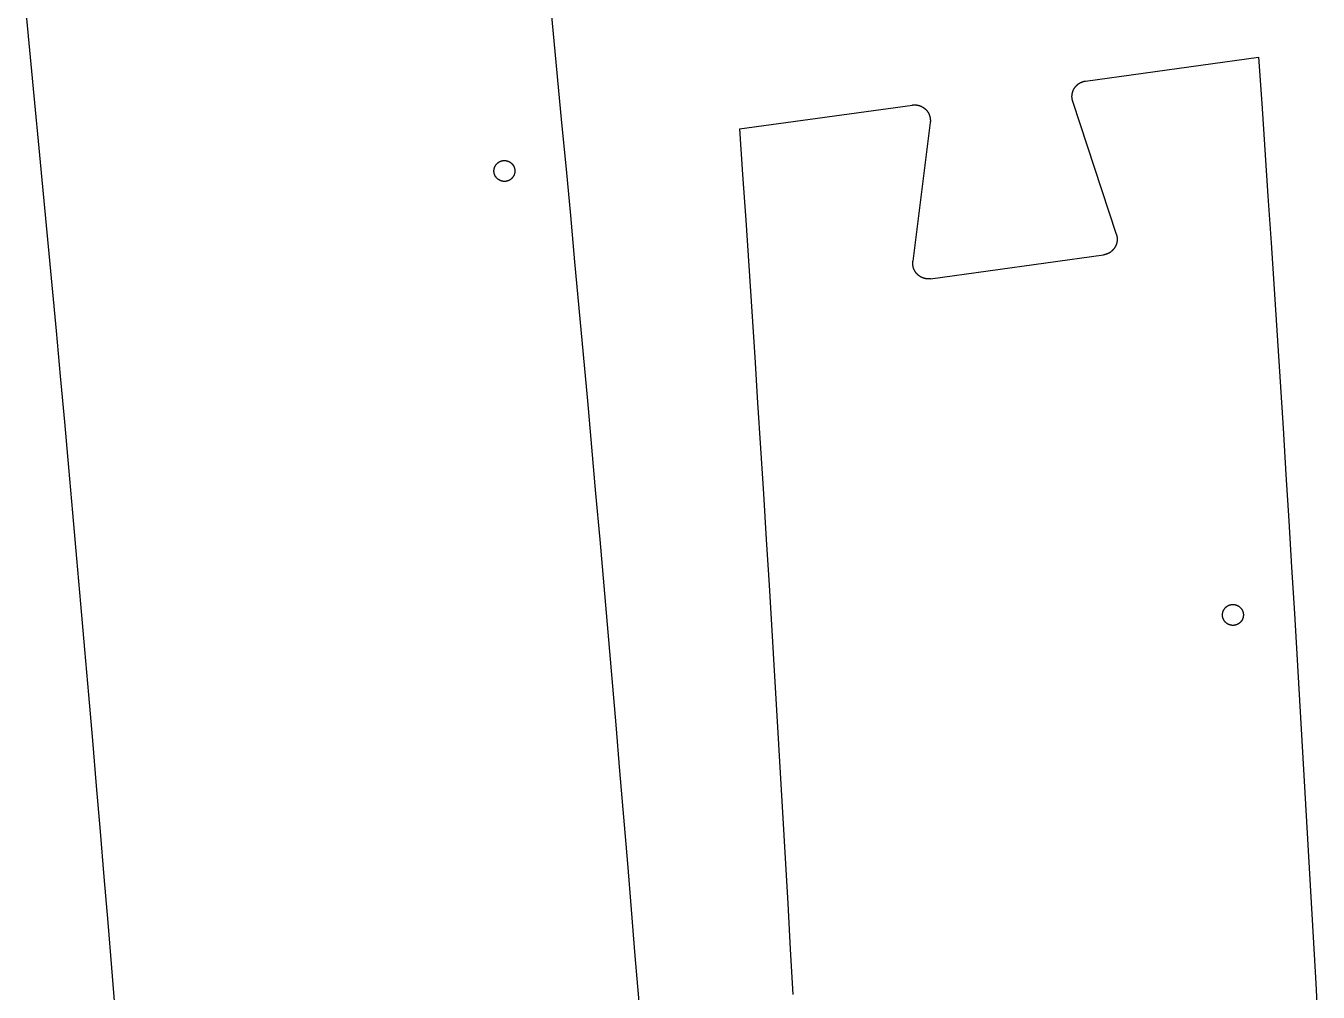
# Model space of a CAD drawing. Extents: x 20 to 1200, y -2407 to -64.
# Drawn here: x 670.3 to 1164.8, y -889.7 to -519.9 of the extents above; entities that cross this region are included whole.
import ezdxf

# ---------------------------------------------------------------- set-up
doc = ezdxf.new("R2010")
doc.units = 0
doc.layers.add('DEFAULT', color=18, linetype='CONTINUOUS')

msp = doc.modelspace()

# ---------------------------------------------------------------- linework, layer by layer
at = {"layer": 'DEFAULT', "color": 18}
for p, q in [((1075.7444, -541), (1141.9385, -531.83)), ((1087.5465, -599.69), (1070.8663, -548.81)), ((943.356, -559.34), (1009.5503, -550.17)), ((1016.3275, -556.85), (1009.6972, -609.98)), ((1016.4744, -616.67), (1082.6684, -607.5))]:
    msp.add_line(p, q, dxfattribs=at)
for points in [[(870.226, -503.795, 0), (871.936, -521.538, 0), (873.633, -539.277, 0), (875.316, -557.014, 0), (876.986, -574.747, 0), (878.643, -592.478, 0), (880.287, -610.205, 0), (881.917, -627.929, 0), (883.535, -645.649, 0), (885.139, -663.367, 0), (886.729, -681.081, 0), (888.307, -698.792, 0), (889.871, -716.499, 0), (891.422, -734.204, 0), (892.96, -751.905, 0), (894.484, -769.603, 0), (895.996, -787.297, 0), (897.494, -804.988, 0), (898.979, -822.676, 0), (900.451, -840.36, 0), (901.909, -858.041, 0), (903.355, -875.719, 0), (904.787, -893.393, 0)], [(670.313, -514.374, 0), (672.002, -531.834, 0), (673.678, -549.29, 0), (675.341, -566.743, 0), (676.992, -584.194, 0), (678.629, -601.641, 0), (680.253, -619.085, 0), (681.865, -636.526, 0), (683.463, -653.964, 0), (685.048, -671.399, 0), (686.621, -688.83, 0), (688.181, -706.259, 0), (689.727, -723.684, 0), (691.261, -741.106, 0), (692.782, -758.524, 0), (694.29, -775.94, 0), (695.785, -793.352, 0), (697.267, -810.761, 0), (698.737, -828.167, 0), (700.193, -845.57, 0), (701.637, -862.969, 0), (703.068, -880.365, 0), (704.486, -897.757, 0)], [(1141.94, -531.83, 0), (1143.16, -549.593, 0), (1144.36, -567.353, 0), (1145.55, -585.108, 0), (1146.73, -602.86, 0), (1147.9, -620.607, 0), (1149.05, -638.351, 0), (1150.19, -656.09, 0), (1151.31, -673.826, 0), (1152.43, -691.557, 0), (1153.52, -709.284, 0), (1154.61, -727.008, 0), (1155.68, -744.727, 0), (1156.74, -762.442, 0), (1157.79, -780.153, 0), (1158.82, -797.86, 0), (1159.84, -815.562, 0), (1160.85, -833.261, 0), (1161.85, -850.956, 0), (1162.83, -868.646, 0), (1163.8, -886.332, 0), (1164.75, -904.014, 0)], [(1070.87, -548.81, 0), (1070.85, -548.747, 0), (1070.83, -548.684, 0), (1070.81, -548.621, 0), (1070.79, -548.559, 0), (1070.77, -548.496, 0), (1070.76, -548.433, 0), (1070.74, -548.37, 0), (1070.73, -548.307, 0), (1070.71, -548.244, 0), (1070.7, -548.181, 0), (1070.68, -548.118, 0), (1070.67, -548.056, 0), (1070.66, -547.993, 0), (1070.65, -547.931, 0), (1070.64, -547.868, 0), (1070.63, -547.806, 0), (1070.62, -547.744, 0), (1070.61, -547.682, 0), (1070.61, -547.62, 0), (1070.6, -547.558, 0), (1070.59, -547.497, 0), (1070.59, -547.435, 0), (1070.58, -547.374, 0), (1070.58, -547.313, 0), (1070.58, -547.252, 0), (1070.57, -547.191, 0), (1070.57, -547.131, 0), (1070.57, -547.071, 0), (1070.57, -547.011, 0), (1070.57, -546.951, 0), (1070.57, -546.891, 0), (1070.57, -546.831, 0), (1070.57, -546.771, 0), (1070.57, -546.711, 0), (1070.58, -546.65, 0), (1070.58, -546.589, 0), (1070.58, -546.528, 0), (1070.59, -546.467, 0), (1070.59, -546.406, 0), (1070.6, -546.344, 0), (1070.6, -546.283, 0), (1070.61, -546.221, 0), (1070.62, -546.159, 0), (1070.63, -546.097, 0), (1070.64, -546.034, 0), (1070.65, -545.972, 0), (1070.66, -545.909, 0), (1070.67, -545.847, 0), (1070.68, -545.784, 0), (1070.69, -545.721, 0), (1070.71, -545.659, 0), (1070.72, -545.596, 0), (1070.74, -545.533, 0), (1070.75, -545.47, 0), (1070.77, -545.407, 0), (1070.79, -545.344, 0), (1070.8, -545.281, 0), (1070.82, -545.218, 0), (1070.84, -545.156, 0), (1070.86, -545.093, 0), (1070.88, -545.03, 0), (1070.9, -544.967, 0), (1070.93, -544.905, 0), (1070.95, -544.842, 0), (1070.97, -544.78, 0), (1071, -544.717, 0), (1071.02, -544.655, 0), (1071.05, -544.593, 0), (1071.07, -544.531, 0), (1071.1, -544.47, 0), (1071.13, -544.408, 0), (1071.16, -544.347, 0), (1071.19, -544.286, 0), (1071.22, -544.225, 0), (1071.25, -544.165, 0), (1071.28, -544.104, 0), (1071.32, -544.044, 0), (1071.35, -543.984, 0), (1071.38, -543.925, 0), (1071.42, -543.866, 0), (1071.45, -543.807, 0), (1071.49, -543.748, 0), (1071.53, -543.69, 0), (1071.56, -543.632, 0), (1071.6, -543.575, 0), (1071.64, -543.518, 0), (1071.68, -543.461, 0), (1071.72, -543.405, 0), (1071.76, -543.349, 0), (1071.81, -543.294, 0), (1071.85, -543.239, 0), (1071.89, -543.184, 0), (1071.94, -543.13, 0), (1071.98, -543.077, 0), (1072.03, -543.024, 0), (1072.07, -542.971, 0), (1072.12, -542.919, 0), (1072.17, -542.867, 0), (1072.21, -542.817, 0), (1072.26, -542.766, 0), (1072.31, -542.716, 0), (1072.36, -542.667, 0), (1072.41, -542.618, 0), (1072.46, -542.57, 0), (1072.51, -542.523, 0), (1072.56, -542.476, 0), (1072.62, -542.43, 0), (1072.67, -542.384, 0), (1072.72, -542.339, 0), (1072.77, -542.295, 0), (1072.83, -542.251, 0), (1072.88, -542.208, 0), (1072.94, -542.165, 0), (1072.99, -542.124, 0), (1073.05, -542.083, 0), (1073.11, -542.042, 0), (1073.16, -542.003, 0), (1073.22, -541.964, 0), (1073.28, -541.926, 0), (1073.34, -541.888, 0), (1073.39, -541.851, 0), (1073.45, -541.815, 0), (1073.51, -541.78, 0), (1073.57, -541.745, 0), (1073.63, -541.711, 0), (1073.69, -541.678, 0), (1073.75, -541.646, 0), (1073.81, -541.614, 0), (1073.87, -541.583, 0), (1073.93, -541.553, 0), (1073.99, -541.523, 0), (1074.06, -541.495, 0), (1074.12, -541.467, 0), (1074.18, -541.439, 0), (1074.24, -541.413, 0), (1074.3, -541.387, 0), (1074.37, -541.362, 0), (1074.43, -541.338, 0), (1074.49, -541.315, 0), (1074.55, -541.292, 0), (1074.62, -541.27, 0), (1074.68, -541.249, 0), (1074.74, -541.228, 0), (1074.8, -541.209, 0), (1074.87, -541.19, 0), (1074.93, -541.171, 0), (1074.99, -541.154, 0), (1075.06, -541.137, 0), (1075.12, -541.121, 0), (1075.18, -541.106, 0), (1075.24, -541.091, 0), (1075.31, -541.077, 0), (1075.37, -541.064, 0), (1075.43, -541.052, 0), (1075.49, -541.04, 0), (1075.56, -541.029, 0), (1075.62, -541.019, 0), (1075.68, -541.009, 0), (1075.74, -541, 0)], [(1009.55, -550.17, 0), (1009.61, -550.162, 0), (1009.67, -550.154, 0), (1009.73, -550.148, 0), (1009.79, -550.141, 0), (1009.85, -550.136, 0), (1009.91, -550.131, 0), (1009.97, -550.127, 0), (1010.03, -550.123, 0), (1010.09, -550.12, 0), (1010.15, -550.117, 0), (1010.21, -550.116, 0), (1010.27, -550.114, 0), (1010.33, -550.114, 0), (1010.39, -550.113, 0), (1010.45, -550.114, 0), (1010.5, -550.115, 0), (1010.56, -550.116, 0), (1010.62, -550.119, 0), (1010.68, -550.121, 0), (1010.74, -550.125, 0), (1010.8, -550.129, 0), (1010.86, -550.133, 0), (1010.92, -550.139, 0), (1010.98, -550.144, 0), (1011.04, -550.151, 0), (1011.1, -550.158, 0), (1011.16, -550.166, 0), (1011.23, -550.174, 0), (1011.29, -550.183, 0), (1011.35, -550.193, 0), (1011.41, -550.203, 0), (1011.47, -550.215, 0), (1011.53, -550.226, 0), (1011.59, -550.239, 0), (1011.65, -550.252, 0), (1011.72, -550.266, 0), (1011.78, -550.28, 0), (1011.84, -550.295, 0), (1011.9, -550.311, 0), (1011.96, -550.328, 0), (1012.02, -550.345, 0), (1012.09, -550.363, 0), (1012.15, -550.382, 0), (1012.21, -550.401, 0), (1012.27, -550.421, 0), (1012.33, -550.442, 0), (1012.39, -550.464, 0), (1012.46, -550.486, 0), (1012.52, -550.509, 0), (1012.58, -550.533, 0), (1012.64, -550.557, 0), (1012.7, -550.583, 0), (1012.76, -550.609, 0), (1012.82, -550.635, 0), (1012.88, -550.663, 0), (1012.94, -550.691, 0), (1013, -550.719, 0), (1013.06, -550.749, 0), (1013.12, -550.779, 0), (1013.18, -550.81, 0), (1013.24, -550.842, 0), (1013.3, -550.874, 0), (1013.36, -550.907, 0), (1013.41, -550.941, 0), (1013.47, -550.976, 0), (1013.53, -551.011, 0), (1013.59, -551.047, 0), (1013.64, -551.083, 0), (1013.7, -551.12, 0), (1013.76, -551.158, 0), (1013.81, -551.197, 0), (1013.87, -551.236, 0), (1013.92, -551.276, 0), (1013.98, -551.317, 0), (1014.03, -551.358, 0), (1014.09, -551.4, 0), (1014.14, -551.442, 0), (1014.19, -551.486, 0), (1014.24, -551.529, 0), (1014.3, -551.574, 0), (1014.35, -551.619, 0), (1014.4, -551.664, 0), (1014.45, -551.71, 0), (1014.5, -551.757, 0), (1014.55, -551.805, 0), (1014.6, -551.852, 0), (1014.65, -551.901, 0), (1014.69, -551.95, 0), (1014.74, -551.999, 0), (1014.79, -552.05, 0), (1014.83, -552.1, 0), (1014.88, -552.151, 0), (1014.92, -552.203, 0), (1014.97, -552.255, 0), (1015.01, -552.307, 0), (1015.05, -552.36, 0), (1015.1, -552.414, 0), (1015.14, -552.468, 0), (1015.18, -552.522, 0), (1015.22, -552.577, 0), (1015.26, -552.632, 0), (1015.3, -552.688, 0), (1015.34, -552.744, 0), (1015.38, -552.8, 0), (1015.41, -552.857, 0), (1015.45, -552.914, 0), (1015.48, -552.971, 0), (1015.52, -553.029, 0), (1015.55, -553.087, 0), (1015.59, -553.145, 0), (1015.62, -553.203, 0), (1015.65, -553.262, 0), (1015.68, -553.321, 0), (1015.71, -553.381, 0), (1015.74, -553.44, 0), (1015.77, -553.5, 0), (1015.8, -553.56, 0), (1015.83, -553.62, 0), (1015.86, -553.681, 0), (1015.88, -553.741, 0), (1015.91, -553.802, 0), (1015.93, -553.863, 0), (1015.96, -553.924, 0), (1015.98, -553.985, 0), (1016.01, -554.046, 0), (1016.03, -554.107, 0), (1016.05, -554.169, 0), (1016.07, -554.23, 0), (1016.09, -554.292, 0), (1016.11, -554.353, 0), (1016.13, -554.415, 0), (1016.15, -554.477, 0), (1016.16, -554.538, 0), (1016.18, -554.6, 0), (1016.19, -554.662, 0), (1016.21, -554.723, 0), (1016.22, -554.785, 0), (1016.24, -554.847, 0), (1016.25, -554.908, 0), (1016.26, -554.97, 0), (1016.27, -555.031, 0), (1016.29, -555.092, 0), (1016.3, -555.154, 0), (1016.31, -555.215, 0), (1016.31, -555.276, 0), (1016.32, -555.337, 0), (1016.33, -555.397, 0), (1016.34, -555.458, 0), (1016.34, -555.519, 0), (1016.35, -555.579, 0), (1016.35, -555.639, 0), (1016.36, -555.699, 0), (1016.36, -555.759, 0), (1016.37, -555.818, 0), (1016.37, -555.878, 0), (1016.37, -555.937, 0), (1016.37, -555.996, 0), (1016.37, -556.055, 0), (1016.37, -556.113, 0)], [(1016.37, -556.113, 0), (1016.37, -556.121, 0), (1016.37, -556.129, 0), (1016.37, -556.136, 0), (1016.37, -556.144, 0), (1016.37, -556.151, 0), (1016.37, -556.159, 0), (1016.37, -556.167, 0), (1016.37, -556.174, 0), (1016.37, -556.182, 0), (1016.37, -556.189, 0), (1016.37, -556.197, 0), (1016.37, -556.205, 0), (1016.37, -556.212, 0), (1016.37, -556.22, 0), (1016.37, -556.228, 0), (1016.37, -556.235, 0), (1016.37, -556.243, 0), (1016.37, -556.251, 0), (1016.37, -556.258, 0), (1016.37, -556.266, 0), (1016.37, -556.274, 0), (1016.37, -556.281, 0), (1016.37, -556.289, 0), (1016.37, -556.297, 0), (1016.37, -556.304, 0), (1016.37, -556.312, 0), (1016.37, -556.32, 0), (1016.37, -556.327, 0), (1016.37, -556.335, 0), (1016.37, -556.343, 0), (1016.37, -556.35, 0), (1016.37, -556.358, 0), (1016.37, -556.366, 0), (1016.37, -556.374, 0), (1016.37, -556.381, 0), (1016.37, -556.389, 0), (1016.37, -556.397, 0), (1016.37, -556.404, 0), (1016.37, -556.412, 0), (1016.37, -556.42, 0), (1016.36, -556.428, 0), (1016.36, -556.435, 0), (1016.36, -556.443, 0), (1016.36, -556.451, 0), (1016.36, -556.459, 0), (1016.36, -556.466, 0), (1016.36, -556.474, 0), (1016.36, -556.482, 0), (1016.36, -556.49, 0), (1016.36, -556.497, 0), (1016.36, -556.505, 0), (1016.36, -556.513, 0), (1016.36, -556.521, 0), (1016.36, -556.529, 0), (1016.36, -556.536, 0), (1016.36, -556.544, 0), (1016.36, -556.552, 0), (1016.36, -556.56, 0), (1016.36, -556.568, 0), (1016.36, -556.575, 0), (1016.35, -556.583, 0), (1016.35, -556.591, 0), (1016.35, -556.599, 0), (1016.35, -556.607, 0), (1016.35, -556.614, 0), (1016.35, -556.622, 0), (1016.35, -556.63, 0), (1016.35, -556.638, 0), (1016.35, -556.646, 0), (1016.35, -556.653, 0), (1016.35, -556.661, 0), (1016.35, -556.669, 0), (1016.35, -556.677, 0), (1016.35, -556.685, 0), (1016.34, -556.693, 0), (1016.34, -556.7, 0), (1016.34, -556.708, 0), (1016.34, -556.716, 0), (1016.34, -556.724, 0), (1016.34, -556.732, 0), (1016.34, -556.74, 0), (1016.34, -556.748, 0), (1016.34, -556.755, 0), (1016.34, -556.763, 0), (1016.34, -556.771, 0), (1016.34, -556.779, 0), (1016.33, -556.787, 0), (1016.33, -556.795, 0), (1016.33, -556.803, 0), (1016.33, -556.811, 0), (1016.33, -556.818, 0), (1016.33, -556.826, 0), (1016.33, -556.834, 0), (1016.33, -556.842, 0), (1016.33, -556.85, 0)], [(943.356, -559.34, 0), (944.544, -576.809, 0), (945.719, -594.274, 0), (946.881, -611.736, 0), (948.03, -629.193, 0), (949.167, -646.647, 0), (950.29, -664.096, 0), (951.401, -681.542, 0), (952.499, -698.984, 0), (953.584, -716.422, 0), (954.656, -733.855, 0), (955.716, -751.285, 0), (956.762, -768.711, 0), (957.796, -786.133, 0), (958.817, -803.551, 0), (959.826, -820.965, 0), (960.821, -838.375, 0), (961.804, -855.78, 0), (962.774, -873.182, 0), (963.731, -890.58, 0)], [(853.557, -571.42, 0), (853.636, -571.424, 0), (853.716, -571.429, 0), (853.796, -571.436, 0), (853.876, -571.444, 0), (853.957, -571.454, 0), (854.039, -571.466, 0), (854.12, -571.48, 0), (854.202, -571.496, 0), (854.284, -571.513, 0), (854.367, -571.532, 0), (854.449, -571.553, 0), (854.532, -571.576, 0), (854.614, -571.601, 0), (854.696, -571.628, 0), (854.779, -571.657, 0), (854.861, -571.687, 0), (854.942, -571.72, 0), (855.024, -571.755, 0), (855.105, -571.791, 0), (855.185, -571.83, 0), (855.265, -571.87, 0), (855.344, -571.913, 0), (855.423, -571.957, 0), (855.5, -572.003, 0), (855.577, -572.051, 0), (855.653, -572.101, 0), (855.729, -572.153, 0), (855.803, -572.207, 0), (855.876, -572.263, 0), (855.947, -572.32, 0), (856.018, -572.379, 0), (856.087, -572.44, 0), (856.155, -572.502, 0), (856.222, -572.566, 0), (856.287, -572.631, 0), (856.351, -572.698, 0), (856.413, -572.767, 0), (856.473, -572.837, 0), (856.532, -572.908, 0), (856.589, -572.98, 0), (856.644, -573.054, 0), (856.697, -573.129, 0), (856.749, -573.205, 0), (856.799, -573.282, 0), (856.847, -573.359, 0), (856.893, -573.438, 0), (856.937, -573.518, 0), (856.979, -573.598, 0), (857.02, -573.679, 0), (857.058, -573.761, 0), (857.094, -573.843, 0), (857.128, -573.925, 0), (857.161, -574.008, 0), (857.191, -574.092, 0), (857.219, -574.175, 0), (857.246, -574.259, 0), (857.27, -574.343, 0), (857.293, -574.427, 0), (857.313, -574.511, 0), (857.332, -574.595, 0), (857.348, -574.679, 0), (857.363, -574.763, 0), (857.376, -574.846, 0), (857.387, -574.929, 0), (857.397, -575.012, 0), (857.404, -575.094, 0), (857.41, -575.176, 0), (857.414, -575.257, 0), (857.416, -575.338, 0), (857.417, -575.419, 0), (857.416, -575.498, 0), (857.414, -575.577, 0), (857.41, -575.656, 0), (857.405, -575.736, 0), (857.397, -575.816, 0), (857.388, -575.897, 0), (857.378, -575.978, 0), (857.365, -576.06, 0), (857.351, -576.141, 0), (857.335, -576.223, 0), (857.317, -576.306, 0), (857.298, -576.388, 0), (857.276, -576.47, 0), (857.253, -576.553, 0), (857.227, -576.635, 0), (857.2, -576.718, 0), (857.171, -576.8, 0), (857.14, -576.882, 0), (857.107, -576.963, 0), (857.072, -577.044, 0), (857.035, -577.125, 0), (856.996, -577.206, 0), (856.955, -577.285, 0), (856.912, -577.364, 0), (856.867, -577.443, 0), (856.82, -577.52, 0), (856.771, -577.597, 0), (856.721, -577.673, 0), (856.669, -577.748, 0), (856.614, -577.822, 0), (856.558, -577.894, 0), (856.501, -577.966, 0), (856.441, -578.036, 0), (856.38, -578.105, 0), (856.317, -578.173, 0), (856.253, -578.239, 0), (856.187, -578.304, 0), (856.12, -578.367, 0), (856.051, -578.428, 0), (855.981, -578.488, 0), (855.909, -578.547, 0), (855.837, -578.603, 0), (855.763, -578.658, 0), (855.688, -578.711, 0), (855.611, -578.762, 0), (855.534, -578.812, 0), (855.456, -578.859, 0), (855.377, -578.905, 0), (855.297, -578.948, 0), (855.217, -578.99, 0), (855.136, -579.03, 0), (855.054, -579.068, 0), (854.972, -579.103, 0), (854.889, -579.137, 0), (854.806, -579.169, 0), (854.722, -579.199, 0), (854.639, -579.227, 0), (854.555, -579.253, 0), (854.471, -579.277, 0), (854.387, -579.299, 0), (854.303, -579.319, 0), (854.219, -579.337, 0), (854.135, -579.353, 0), (854.052, -579.367, 0), (853.968, -579.38, 0), (853.885, -579.39, 0), (853.803, -579.399, 0), (853.72, -579.406, 0), (853.639, -579.412, 0), (853.557, -579.415, 0), (853.477, -579.417, 0), (853.397, -579.418, 0), (853.317, -579.417, 0), (853.238, -579.414, 0), (853.159, -579.41, 0), (853.079, -579.404, 0), (852.999, -579.396, 0), (852.918, -579.387, 0), (852.837, -579.375, 0), (852.755, -579.363, 0), (852.673, -579.348, 0), (852.591, -579.332, 0), (852.509, -579.313, 0), (852.426, -579.293, 0), (852.344, -579.271, 0), (852.262, -579.247, 0), (852.179, -579.221, 0), (852.097, -579.194, 0), (852.015, -579.164, 0), (851.933, -579.132, 0), (851.852, -579.099, 0), (851.77, -579.063, 0), (851.69, -579.026, 0), (851.61, -578.986, 0), (851.53, -578.945, 0), (851.451, -578.901, 0), (851.373, -578.856, 0), (851.295, -578.809, 0), (851.219, -578.76, 0), (851.143, -578.709, 0), (851.069, -578.656, 0), (850.995, -578.601, 0), (850.923, -578.545, 0), (850.852, -578.487, 0), (850.782, -578.427, 0), (850.713, -578.365, 0), (850.646, -578.302, 0), (850.58, -578.237, 0), (850.516, -578.171, 0), (850.453, -578.103, 0), (850.392, -578.034, 0), (850.332, -577.964, 0), (850.274, -577.892, 0), (850.218, -577.819, 0), (850.164, -577.745, 0), (850.111, -577.669, 0), (850.06, -577.593, 0), (850.011, -577.515, 0), (849.964, -577.437, 0), (849.919, -577.358, 0), (849.876, -577.278, 0), (849.835, -577.197, 0), (849.796, -577.116, 0), (849.758, -577.034, 0), (849.723, -576.952, 0), (849.69, -576.869, 0), (849.658, -576.786, 0), (849.629, -576.702, 0), (849.602, -576.618, 0), (849.576, -576.535, 0), (849.553, -576.451, 0), (849.531, -576.367, 0), (849.512, -576.283, 0), (849.494, -576.199, 0), (849.478, -576.115, 0), (849.465, -576.031, 0), (849.453, -575.948, 0), (849.442, -575.865, 0), (849.434, -575.783, 0), (849.427, -575.701, 0), (849.422, -575.619, 0), (849.419, -575.538, 0), (849.417, -575.457, 0), (849.417, -575.377, 0), (849.419, -575.298, 0), (849.422, -575.219, 0), (849.427, -575.14, 0), (849.433, -575.059, 0), (849.441, -574.979, 0), (849.451, -574.898, 0), (849.463, -574.817, 0), (849.476, -574.735, 0), (849.491, -574.653, 0), (849.508, -574.571, 0), (849.527, -574.489, 0), (849.547, -574.406, 0), (849.57, -574.324, 0), (849.594, -574.242, 0), (849.62, -574.159, 0), (849.649, -574.077, 0), (849.679, -573.995, 0), (849.711, -573.913, 0), (849.745, -573.832, 0), (849.781, -573.751, 0), (849.819, -573.67, 0), (849.859, -573.59, 0), (849.901, -573.511, 0), (849.945, -573.432, 0), (849.991, -573.354, 0), (850.038, -573.277, 0), (850.088, -573.201, 0), (850.139, -573.125, 0), (850.193, -573.051, 0), (850.248, -572.978, 0), (850.305, -572.905, 0), (850.363, -572.835, 0), (850.424, -572.765, 0), (850.486, -572.697, 0), (850.549, -572.63, 0), (850.614, -572.564, 0), (850.681, -572.5, 0), (850.749, -572.438, 0), (850.818, -572.377, 0), (850.889, -572.318, 0), (850.961, -572.261, 0), (851.035, -572.205, 0), (851.109, -572.151, 0), (851.185, -572.099, 0), (851.262, -572.048, 0), (851.339, -572, 0), (851.418, -571.953, 0), (851.497, -571.909, 0), (851.577, -571.866, 0), (851.658, -571.825, 0), (851.74, -571.787, 0), (851.822, -571.75, 0), (851.904, -571.715, 0), (851.987, -571.682, 0), (852.07, -571.651, 0), (852.154, -571.623, 0), (852.238, -571.596, 0), (852.322, -571.571, 0), (852.406, -571.548, 0), (852.49, -571.527, 0), (852.574, -571.508, 0), (852.657, -571.491, 0), (852.741, -571.475, 0), (852.824, -571.462, 0), (852.908, -571.45, 0), (852.991, -571.441, 0), (853.073, -571.433, 0), (853.155, -571.426, 0), (853.237, -571.422, 0), (853.317, -571.419, 0), (853.398, -571.418, 0), (853.478, -571.418, 0), (853.557, -571.42, 0)], [(1087.84, -601.557, 0), (1087.84, -601.638, 0), (1087.84, -601.719, 0), (1087.84, -601.801, 0), (1087.84, -601.884, 0), (1087.83, -601.966, 0), (1087.82, -602.049, 0), (1087.82, -602.133, 0), (1087.81, -602.216, 0), (1087.8, -602.3, 0), (1087.79, -602.385, 0), (1087.77, -602.469, 0), (1087.76, -602.554, 0), (1087.75, -602.638, 0), (1087.73, -602.723, 0), (1087.71, -602.809, 0), (1087.69, -602.894, 0), (1087.67, -602.979, 0), (1087.65, -603.064, 0), (1087.63, -603.15, 0), (1087.6, -603.235, 0), (1087.58, -603.32, 0), (1087.55, -603.406, 0), (1087.52, -603.491, 0), (1087.49, -603.576, 0), (1087.46, -603.661, 0), (1087.43, -603.745, 0), (1087.4, -603.83, 0), (1087.36, -603.914, 0), (1087.33, -603.998, 0), (1087.29, -604.081, 0), (1087.25, -604.164, 0), (1087.21, -604.247, 0), (1087.17, -604.329, 0), (1087.12, -604.411, 0), (1087.08, -604.492, 0), (1087.03, -604.573, 0), (1086.98, -604.653, 0), (1086.93, -604.733, 0), (1086.88, -604.812, 0), (1086.83, -604.89, 0), (1086.78, -604.968, 0), (1086.73, -605.045, 0), (1086.67, -605.121, 0), (1086.61, -605.196, 0), (1086.56, -605.271, 0), (1086.5, -605.345, 0), (1086.44, -605.417, 0), (1086.38, -605.489, 0), (1086.31, -605.56, 0), (1086.25, -605.63, 0), (1086.18, -605.699, 0), (1086.12, -605.767, 0), (1086.05, -605.834, 0), (1085.98, -605.9, 0), (1085.91, -605.965, 0), (1085.84, -606.029, 0), (1085.77, -606.091, 0), (1085.7, -606.153, 0), (1085.63, -606.213, 0), (1085.56, -606.272, 0), (1085.48, -606.329, 0), (1085.41, -606.386, 0), (1085.33, -606.441, 0), (1085.25, -606.495, 0), (1085.17, -606.548, 0), (1085.1, -606.599, 0), (1085.02, -606.649, 0), (1084.94, -606.698, 0), (1084.86, -606.746, 0), (1084.78, -606.792, 0), (1084.69, -606.836, 0), (1084.61, -606.88, 0), (1084.53, -606.922, 0), (1084.45, -606.962, 0), (1084.36, -607.002, 0), (1084.28, -607.04, 0), (1084.2, -607.076, 0), (1084.11, -607.111, 0), (1084.03, -607.145, 0), (1083.94, -607.177, 0), (1083.86, -607.208, 0), (1083.77, -607.238, 0), (1083.69, -607.266, 0), (1083.6, -607.293, 0), (1083.52, -607.318, 0), (1083.43, -607.343, 0), (1083.35, -607.365, 0), (1083.26, -607.387, 0), (1083.18, -607.407, 0), (1083.09, -607.426, 0), (1083.01, -607.443, 0), (1082.92, -607.459, 0), (1082.84, -607.474, 0), (1082.75, -607.488, 0), (1082.67, -607.5, 0)], [(1087.55, -599.69, 0), (1087.55, -599.71, 0), (1087.56, -599.73, 0), (1087.57, -599.75, 0), (1087.57, -599.77, 0), (1087.58, -599.79, 0), (1087.58, -599.81, 0), (1087.59, -599.829, 0), (1087.6, -599.849, 0), (1087.6, -599.869, 0), (1087.61, -599.889, 0), (1087.61, -599.909, 0), (1087.62, -599.929, 0), (1087.62, -599.949, 0), (1087.63, -599.969, 0), (1087.64, -599.989, 0), (1087.64, -600.009, 0), (1087.65, -600.029, 0), (1087.65, -600.049, 0), (1087.66, -600.069, 0), (1087.66, -600.089, 0), (1087.67, -600.109, 0), (1087.67, -600.129, 0), (1087.68, -600.149, 0), (1087.68, -600.169, 0), (1087.69, -600.189, 0), (1087.69, -600.209, 0), (1087.7, -600.229, 0), (1087.7, -600.248, 0), (1087.7, -600.268, 0), (1087.71, -600.288, 0), (1087.71, -600.308, 0), (1087.72, -600.328, 0), (1087.72, -600.348, 0), (1087.73, -600.368, 0), (1087.73, -600.388, 0), (1087.73, -600.408, 0), (1087.74, -600.428, 0), (1087.74, -600.447, 0), (1087.74, -600.467, 0), (1087.75, -600.487, 0), (1087.75, -600.507, 0), (1087.76, -600.527, 0), (1087.76, -600.547, 0), (1087.76, -600.567, 0), (1087.77, -600.586, 0), (1087.77, -600.606, 0), (1087.77, -600.626, 0), (1087.77, -600.646, 0), (1087.78, -600.665, 0), (1087.78, -600.685, 0), (1087.78, -600.705, 0), (1087.79, -600.725, 0), (1087.79, -600.744, 0), (1087.79, -600.764, 0), (1087.79, -600.784, 0), (1087.8, -600.803, 0), (1087.8, -600.823, 0), (1087.8, -600.843, 0), (1087.8, -600.862, 0), (1087.81, -600.882, 0), (1087.81, -600.902, 0), (1087.81, -600.921, 0), (1087.81, -600.941, 0), (1087.81, -600.96, 0), (1087.82, -600.98, 0), (1087.82, -600.999, 0), (1087.82, -601.019, 0), (1087.82, -601.038, 0), (1087.82, -601.058, 0), (1087.83, -601.077, 0), (1087.83, -601.097, 0), (1087.83, -601.116, 0), (1087.83, -601.135, 0), (1087.83, -601.155, 0), (1087.83, -601.174, 0), (1087.83, -601.194, 0), (1087.83, -601.213, 0), (1087.84, -601.232, 0), (1087.84, -601.251, 0), (1087.84, -601.271, 0), (1087.84, -601.29, 0), (1087.84, -601.309, 0), (1087.84, -601.328, 0), (1087.84, -601.347, 0), (1087.84, -601.367, 0), (1087.84, -601.386, 0), (1087.84, -601.405, 0), (1087.84, -601.424, 0), (1087.84, -601.443, 0), (1087.84, -601.462, 0), (1087.84, -601.481, 0), (1087.84, -601.5, 0), (1087.84, -601.519, 0), (1087.84, -601.538, 0), (1087.84, -601.557, 0)], [(1016.47, -616.67, 0), (1016.43, -616.676, 0), (1016.38, -616.682, 0), (1016.33, -616.688, 0), (1016.29, -616.693, 0), (1016.24, -616.698, 0), (1016.19, -616.702, 0), (1016.15, -616.706, 0), (1016.1, -616.71, 0), (1016.06, -616.713, 0), (1016.01, -616.716, 0), (1015.96, -616.719, 0), (1015.92, -616.721, 0), (1015.87, -616.723, 0), (1015.83, -616.724, 0), (1015.78, -616.725, 0), (1015.74, -616.726, 0), (1015.69, -616.727, 0), (1015.65, -616.727, 0), (1015.6, -616.727, 0), (1015.56, -616.726, 0), (1015.51, -616.725, 0), (1015.47, -616.724, 0), (1015.42, -616.722, 0), (1015.37, -616.72, 0), (1015.33, -616.718, 0), (1015.28, -616.716, 0), (1015.24, -616.713, 0), (1015.19, -616.709, 0), (1015.14, -616.705, 0), (1015.1, -616.701, 0), (1015.05, -616.697, 0), (1015.01, -616.692, 0), (1014.96, -616.687, 0), (1014.91, -616.681, 0), (1014.87, -616.675, 0), (1014.82, -616.669, 0), (1014.77, -616.662, 0), (1014.72, -616.655, 0), (1014.68, -616.647, 0), (1014.63, -616.639, 0), (1014.58, -616.631, 0), (1014.54, -616.622, 0), (1014.49, -616.613, 0), (1014.44, -616.604, 0), (1014.39, -616.594, 0), (1014.35, -616.583, 0), (1014.3, -616.573, 0), (1014.25, -616.561, 0), (1014.2, -616.55, 0), (1014.16, -616.538, 0), (1014.11, -616.526, 0), (1014.06, -616.513, 0), (1014.01, -616.499, 0), (1013.97, -616.486, 0), (1013.92, -616.472, 0), (1013.87, -616.457, 0), (1013.82, -616.442, 0), (1013.78, -616.427, 0), (1013.73, -616.411, 0), (1013.68, -616.395, 0), (1013.64, -616.378, 0), (1013.59, -616.361, 0), (1013.54, -616.344, 0), (1013.49, -616.326, 0), (1013.45, -616.308, 0), (1013.4, -616.289, 0), (1013.35, -616.27, 0), (1013.31, -616.25, 0), (1013.26, -616.23, 0), (1013.21, -616.21, 0), (1013.17, -616.189, 0), (1013.12, -616.168, 0), (1013.07, -616.146, 0), (1013.03, -616.124, 0), (1012.98, -616.101, 0), (1012.94, -616.078, 0), (1012.89, -616.055, 0), (1012.85, -616.031, 0), (1012.8, -616.006, 0), (1012.75, -615.982, 0), (1012.71, -615.957, 0), (1012.66, -615.931, 0), (1012.62, -615.905, 0), (1012.58, -615.879, 0), (1012.53, -615.852, 0), (1012.49, -615.825, 0), (1012.44, -615.797, 0), (1012.4, -615.769, 0), (1012.36, -615.741, 0), (1012.31, -615.712, 0), (1012.27, -615.683, 0), (1012.23, -615.653, 0), (1012.18, -615.623, 0), (1012.14, -615.593, 0), (1012.1, -615.562, 0), (1012.06, -615.531, 0), (1012.01, -615.499, 0), (1011.97, -615.467, 0), (1011.93, -615.435, 0), (1011.89, -615.402, 0), (1011.85, -615.369, 0), (1011.81, -615.336, 0), (1011.77, -615.302, 0), (1011.73, -615.268, 0), (1011.69, -615.233, 0), (1011.65, -615.198, 0), (1011.61, -615.163, 0), (1011.57, -615.127, 0), (1011.53, -615.091, 0), (1011.5, -615.055, 0), (1011.46, -615.018, 0), (1011.42, -614.981, 0), (1011.38, -614.944, 0), (1011.35, -614.907, 0), (1011.31, -614.869, 0), (1011.27, -614.83, 0), (1011.24, -614.792, 0), (1011.2, -614.753, 0), (1011.17, -614.714, 0), (1011.13, -614.674, 0), (1011.1, -614.635, 0), (1011.06, -614.595, 0), (1011.03, -614.554, 0), (1011, -614.514, 0), (1010.96, -614.473, 0), (1010.93, -614.432, 0), (1010.9, -614.39, 0), (1010.87, -614.349, 0), (1010.84, -614.307, 0), (1010.8, -614.265, 0), (1010.77, -614.222, 0), (1010.74, -614.18, 0), (1010.71, -614.137, 0), (1010.68, -614.094, 0), (1010.66, -614.05, 0), (1010.63, -614.007, 0), (1010.6, -613.963, 0), (1010.57, -613.919, 0), (1010.54, -613.875, 0), (1010.52, -613.831, 0), (1010.49, -613.786, 0), (1010.46, -613.742, 0), (1010.44, -613.697, 0), (1010.41, -613.652, 0), (1010.39, -613.607, 0), (1010.36, -613.561, 0), (1010.34, -613.516, 0), (1010.31, -613.47, 0), (1010.29, -613.424, 0), (1010.27, -613.378, 0), (1010.25, -613.332, 0), (1010.22, -613.286, 0), (1010.2, -613.24, 0), (1010.18, -613.194, 0), (1010.16, -613.147, 0), (1010.14, -613.101, 0), (1010.12, -613.054, 0), (1010.1, -613.007, 0), (1010.08, -612.96, 0), (1010.06, -612.913, 0), (1010.04, -612.866, 0), (1010.03, -612.819, 0), (1010.01, -612.772, 0), (1009.99, -612.725, 0), (1009.98, -612.678, 0), (1009.96, -612.63, 0), (1009.94, -612.583, 0), (1009.93, -612.536, 0), (1009.91, -612.488, 0), (1009.9, -612.441, 0), (1009.89, -612.393, 0), (1009.87, -612.346, 0), (1009.86, -612.299, 0), (1009.85, -612.251, 0), (1009.84, -612.204, 0), (1009.82, -612.156, 0), (1009.81, -612.109, 0), (1009.8, -612.061, 0), (1009.79, -612.014, 0), (1009.78, -611.967, 0), (1009.77, -611.919, 0), (1009.76, -611.872, 0), (1009.75, -611.825, 0), (1009.74, -611.778, 0), (1009.74, -611.731, 0), (1009.73, -611.683, 0), (1009.72, -611.636, 0), (1009.71, -611.589, 0), (1009.71, -611.543, 0), (1009.7, -611.496, 0), (1009.69, -611.449, 0), (1009.69, -611.402, 0), (1009.68, -611.356, 0), (1009.68, -611.309, 0), (1009.67, -611.263, 0), (1009.67, -611.217, 0), (1009.67, -611.17, 0), (1009.66, -611.124, 0), (1009.66, -611.078, 0), (1009.66, -611.033, 0), (1009.66, -610.987, 0), (1009.65, -610.941, 0), (1009.65, -610.896, 0), (1009.65, -610.85, 0), (1009.65, -610.805, 0), (1009.65, -610.76, 0), (1009.65, -610.715, 0), (1009.65, -610.67, 0), (1009.65, -610.625, 0), (1009.65, -610.579, 0), (1009.65, -610.534, 0), (1009.66, -610.488, 0), (1009.66, -610.443, 0), (1009.66, -610.397, 0), (1009.66, -610.351, 0), (1009.67, -610.305, 0), (1009.67, -610.259, 0), (1009.67, -610.213, 0), (1009.68, -610.166, 0), (1009.68, -610.12, 0), (1009.69, -610.073, 0), (1009.69, -610.027, 0), (1009.7, -609.98, 0)], [(1136.15, -745.3, 0), (1136.15, -745.379, 0), (1136.14, -745.459, 0), (1136.14, -745.539, 0), (1136.13, -745.62, 0), (1136.13, -745.701, 0), (1136.12, -745.783, 0), (1136.11, -745.865, 0), (1136.09, -745.948, 0), (1136.08, -746.03, 0), (1136.06, -746.113, 0), (1136.05, -746.196, 0), (1136.03, -746.28, 0), (1136, -746.363, 0), (1135.98, -746.446, 0), (1135.95, -746.529, 0), (1135.93, -746.612, 0), (1135.9, -746.695, 0), (1135.86, -746.778, 0), (1135.83, -746.86, 0), (1135.79, -746.941, 0), (1135.76, -747.023, 0), (1135.72, -747.103, 0), (1135.68, -747.183, 0), (1135.63, -747.263, 0), (1135.59, -747.341, 0), (1135.54, -747.419, 0), (1135.49, -747.496, 0), (1135.44, -747.572, 0), (1135.39, -747.647, 0), (1135.33, -747.721, 0), (1135.27, -747.793, 0), (1135.22, -747.865, 0), (1135.16, -747.935, 0), (1135.1, -748.003, 0), (1135.03, -748.071, 0), (1134.97, -748.137, 0), (1134.9, -748.201, 0), (1134.83, -748.264, 0), (1134.76, -748.325, 0), (1134.69, -748.384, 0), (1134.62, -748.442, 0), (1134.55, -748.498, 0), (1134.48, -748.553, 0), (1134.4, -748.605, 0), (1134.32, -748.656, 0), (1134.25, -748.705, 0), (1134.17, -748.751, 0), (1134.09, -748.796, 0), (1134.01, -748.839, 0), (1133.93, -748.881, 0), (1133.85, -748.92, 0), (1133.77, -748.957, 0), (1133.69, -748.992, 0), (1133.6, -749.025, 0), (1133.52, -749.056, 0), (1133.44, -749.086, 0), (1133.36, -749.113, 0), (1133.27, -749.138, 0), (1133.19, -749.162, 0), (1133.11, -749.183, 0), (1133.02, -749.203, 0), (1132.94, -749.221, 0), (1132.86, -749.237, 0), (1132.77, -749.251, 0), (1132.69, -749.263, 0), (1132.61, -749.273, 0), (1132.53, -749.282, 0), (1132.45, -749.289, 0), (1132.37, -749.294, 0), (1132.29, -749.298, 0), (1132.21, -749.3, 0), (1132.13, -749.3, 0), (1132.05, -749.299, 0), (1131.97, -749.296, 0), (1131.89, -749.292, 0), (1131.81, -749.285, 0), (1131.73, -749.278, 0), (1131.64, -749.268, 0), (1131.56, -749.257, 0), (1131.48, -749.244, 0), (1131.4, -749.229, 0), (1131.31, -749.212, 0), (1131.23, -749.193, 0), (1131.15, -749.173, 0), (1131.06, -749.15, 0), (1130.98, -749.126, 0), (1130.9, -749.1, 0), (1130.81, -749.071, 0), (1130.73, -749.041, 0), (1130.65, -749.009, 0), (1130.57, -748.975, 0), (1130.49, -748.938, 0), (1130.4, -748.9, 0), (1130.32, -748.86, 0), (1130.24, -748.818, 0), (1130.16, -748.774, 0), (1130.09, -748.728, 0), (1130.01, -748.68, 0), (1129.93, -748.631, 0), (1129.86, -748.579, 0), (1129.78, -748.526, 0), (1129.71, -748.471, 0), (1129.64, -748.414, 0), (1129.56, -748.355, 0), (1129.5, -748.295, 0), (1129.43, -748.233, 0), (1129.36, -748.169, 0), (1129.29, -748.104, 0), (1129.23, -748.037, 0), (1129.17, -747.969, 0), (1129.11, -747.9, 0), (1129.05, -747.829, 0), (1128.99, -747.757, 0), (1128.93, -747.684, 0), (1128.88, -747.609, 0), (1128.83, -747.534, 0), (1128.78, -747.458, 0), (1128.73, -747.38, 0), (1128.68, -747.302, 0), (1128.64, -747.223, 0), (1128.6, -747.143, 0), (1128.56, -747.063, 0), (1128.52, -746.982, 0), (1128.48, -746.901, 0), (1128.45, -746.819, 0), (1128.41, -746.736, 0), (1128.38, -746.654, 0), (1128.35, -746.571, 0), (1128.33, -746.488, 0), (1128.3, -746.405, 0), (1128.28, -746.321, 0), (1128.26, -746.238, 0), (1128.24, -746.155, 0), (1128.22, -746.072, 0), (1128.21, -745.989, 0), (1128.19, -745.906, 0), (1128.18, -745.824, 0), (1128.17, -745.742, 0), (1128.16, -745.661, 0), (1128.16, -745.58, 0), (1128.15, -745.499, 0), (1128.15, -745.419, 0), (1128.15, -745.34, 0), (1128.15, -745.26, 0), (1128.15, -745.181, 0), (1128.15, -745.101, 0), (1128.16, -745.02, 0), (1128.16, -744.939, 0), (1128.17, -744.858, 0), (1128.18, -744.776, 0), (1128.19, -744.694, 0), (1128.21, -744.611, 0), (1128.22, -744.528, 0), (1128.24, -744.445, 0), (1128.26, -744.362, 0), (1128.28, -744.279, 0), (1128.3, -744.195, 0), (1128.33, -744.112, 0), (1128.35, -744.029, 0), (1128.38, -743.946, 0), (1128.41, -743.864, 0), (1128.45, -743.781, 0), (1128.48, -743.699, 0), (1128.52, -743.618, 0), (1128.56, -743.537, 0), (1128.6, -743.457, 0), (1128.64, -743.377, 0), (1128.68, -743.298, 0), (1128.73, -743.22, 0), (1128.78, -743.142, 0), (1128.83, -743.066, 0), (1128.88, -742.991, 0), (1128.93, -742.916, 0), (1128.99, -742.843, 0), (1129.05, -742.771, 0), (1129.11, -742.7, 0), (1129.17, -742.631, 0), (1129.23, -742.563, 0), (1129.29, -742.496, 0), (1129.36, -742.431, 0), (1129.43, -742.367, 0), (1129.5, -742.305, 0), (1129.56, -742.245, 0), (1129.64, -742.186, 0), (1129.71, -742.129, 0), (1129.78, -742.074, 0), (1129.86, -742.021, 0), (1129.93, -741.969, 0), (1130.01, -741.92, 0), (1130.09, -741.872, 0), (1130.16, -741.826, 0), (1130.24, -741.782, 0), (1130.32, -741.74, 0), (1130.4, -741.7, 0), (1130.49, -741.662, 0), (1130.57, -741.625, 0), (1130.65, -741.591, 0), (1130.73, -741.559, 0), (1130.81, -741.529, 0), (1130.9, -741.5, 0), (1130.98, -741.474, 0), (1131.06, -741.45, 0), (1131.15, -741.427, 0), (1131.23, -741.407, 0), (1131.31, -741.388, 0), (1131.4, -741.371, 0), (1131.48, -741.356, 0), (1131.56, -741.343, 0), (1131.64, -741.332, 0), (1131.73, -741.322, 0), (1131.81, -741.315, 0), (1131.89, -741.308, 0), (1131.97, -741.304, 0), (1132.05, -741.301, 0), (1132.13, -741.3, 0), (1132.21, -741.3, 0), (1132.29, -741.302, 0), (1132.37, -741.306, 0), (1132.45, -741.311, 0), (1132.53, -741.318, 0), (1132.61, -741.327, 0), (1132.69, -741.337, 0), (1132.77, -741.349, 0), (1132.86, -741.363, 0), (1132.94, -741.379, 0), (1133.02, -741.397, 0), (1133.11, -741.417, 0), (1133.19, -741.438, 0), (1133.27, -741.462, 0), (1133.36, -741.487, 0), (1133.44, -741.514, 0), (1133.52, -741.544, 0), (1133.6, -741.575, 0), (1133.69, -741.608, 0), (1133.77, -741.643, 0), (1133.85, -741.68, 0), (1133.93, -741.719, 0), (1134.01, -741.761, 0), (1134.09, -741.804, 0), (1134.17, -741.849, 0), (1134.25, -741.895, 0), (1134.32, -741.944, 0), (1134.4, -741.995, 0), (1134.48, -742.047, 0), (1134.55, -742.102, 0), (1134.62, -742.158, 0), (1134.69, -742.216, 0), (1134.76, -742.275, 0), (1134.83, -742.336, 0), (1134.9, -742.399, 0), (1134.97, -742.463, 0), (1135.03, -742.529, 0), (1135.1, -742.597, 0), (1135.16, -742.665, 0), (1135.22, -742.735, 0), (1135.27, -742.807, 0), (1135.33, -742.879, 0), (1135.39, -742.953, 0), (1135.44, -743.028, 0), (1135.49, -743.104, 0), (1135.54, -743.181, 0), (1135.59, -743.259, 0), (1135.63, -743.337, 0), (1135.68, -743.417, 0), (1135.72, -743.497, 0), (1135.76, -743.577, 0), (1135.79, -743.659, 0), (1135.83, -743.74, 0), (1135.86, -743.822, 0), (1135.9, -743.905, 0), (1135.93, -743.988, 0), (1135.95, -744.071, 0), (1135.98, -744.154, 0), (1136, -744.237, 0), (1136.03, -744.32, 0), (1136.05, -744.404, 0), (1136.06, -744.487, 0), (1136.08, -744.57, 0), (1136.09, -744.652, 0), (1136.11, -744.735, 0), (1136.12, -744.817, 0), (1136.13, -744.899, 0), (1136.13, -744.98, 0), (1136.14, -745.061, 0), (1136.14, -745.141, 0), (1136.15, -745.221, 0), (1136.15, -745.3, 0)]]:
    msp.add_polyline3d(points, dxfattribs=at)

doc.saveas('drawing.dxf')
